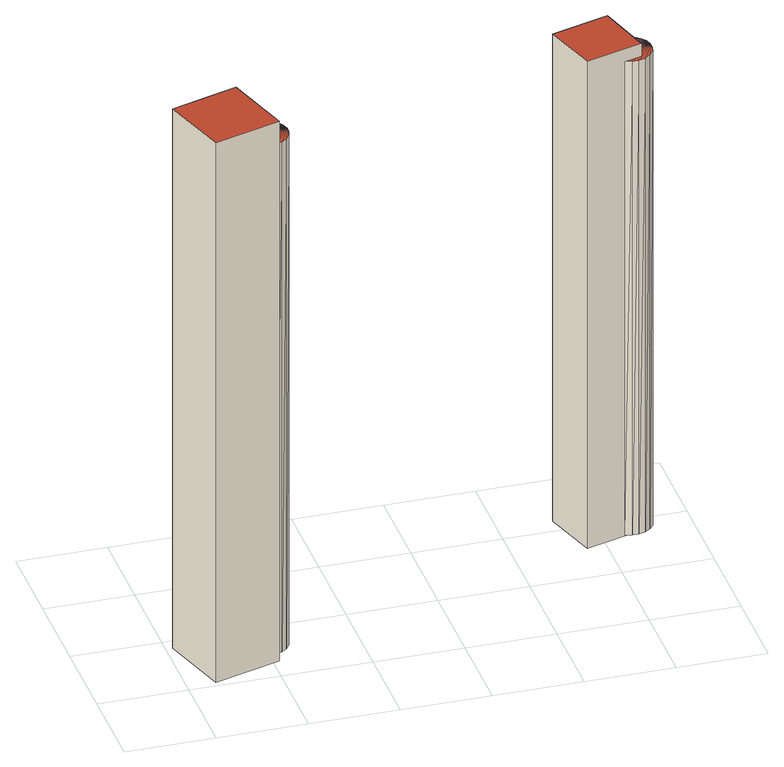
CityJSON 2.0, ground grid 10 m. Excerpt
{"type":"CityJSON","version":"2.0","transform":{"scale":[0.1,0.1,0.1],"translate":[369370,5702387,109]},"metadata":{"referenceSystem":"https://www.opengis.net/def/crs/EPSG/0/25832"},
"CityObjects":{
"building1":{"type":"Building","attributes":{"Gemeindeschluessel":"05911000","Geometrietyp2DReferenz":"3000","function":"51002_1250","roofType":"1000","measuredHeight":65.73},"geometry":[{"type":"Solid","lod":"2","boundaries":[[[[0,1,2,3]],[[4,5,1,0]],[[6,7,5,4]],[[3,2,7,6]],[[4,0,3,6]],[[1,5,7,2]]]],"semantics":{"surfaces":[{"type":"WallSurface"},{"type":"RoofSurface"},{"type":"GroundSurface"}],"values":[[0,0,0,0,1,2]]}}]},
"building2":{"type":"Building","attributes":{"Geometrietyp2DReferenz":"1000","Gemeindeschluessel":"05911000","function":"51002_1251","roofType":"9999","measuredHeight":62.11},"geometry":[{"type":"Solid","lod":"2","boundaries":[[[[8,9,10]],[[9,11,10]],[[12,13,8]],[[13,9,8]],[[14,15,12]],[[15,13,12]],[[16,17,14]],[[17,15,14]],[[18,19,16]],[[19,17,16]],[[20,21,18]],[[21,19,18]],[[22,23,20]],[[23,21,20]],[[24,25,22]],[[25,23,22]],[[26,27,24]],[[27,25,24]],[[28,29,26]],[[29,27,26]],[[30,31,28]],[[31,29,28]],[[32,33,30]],[[33,31,30]],[[34,35,32]],[[35,33,32]],[[36,37,34]],[[37,35,34]],[[38,39,36]],[[39,37,36]],[[40,41,38]],[[41,39,38]],[[42,43,40]],[[43,41,40]],[[44,45,42]],[[45,43,42]],[[46,47,44]],[[47,45,44]],[[10,11,46]],[[11,47,46]],[[11,9,47]],[[9,13,47]],[[13,15,47]],[[15,17,47]],[[17,19,47]],[[19,21,47]],[[21,23,47]],[[23,25,47]],[[25,27,47]],[[27,29,47]],[[29,31,47]],[[31,33,47]],[[33,35,47]],[[35,37,47]],[[37,39,47]],[[39,41,47]],[[41,43,47]],[[43,45,47]],[[8,10,12]],[[10,46,12]],[[46,44,12]],[[44,42,12]],[[42,40,12]],[[40,38,12]],[[38,36,12]],[[36,34,12]],[[34,32,12]],[[32,30,12]],[[30,28,12]],[[28,26,12]],[[26,24,12]],[[24,22,12]],[[22,20,12]],[[20,18,12]],[[18,16,12]],[[16,14,12]]]],"semantics":{"surfaces":[{"type":"WallSurface"},{"type":"GroundSurface"},{"type":"RoofSurface"}],"values":[[0,0,0,0,0,0,0,0,0,0,0,0,0,0,0,0,0,0,0,0,0,0,0,0,0,0,0,0,0,0,0,0,0,0,0,0,0,0,0,0,1,1,1,1,1,1,1,1,1,1,1,1,1,1,1,1,1,1,2,2,2,2,2,2,2,2,2,2,2,2,2,2,2,2,2,2]]}}]},
"building3":{"type":"Building","attributes":{"Gemeindeschluessel":"05911000","Geometrietyp2DReferenz":"3000","function":"51002_1250","roofType":"1000","measuredHeight":59.3},"geometry":[{"type":"Solid","lod":"2","boundaries":[[[[48,49,50,51]],[[52,53,49,48]],[[54,55,53,52]],[[51,50,55,54]],[[52,48,51,54]],[[49,53,55,50]]]],"semantics":{"surfaces":[{"type":"WallSurface"},{"type":"RoofSurface"},{"type":"GroundSurface"}],"values":[[0,0,0,0,1,2]]}}]},
"building4":{"type":"Building","attributes":{"Geometrietyp2DReferenz":"1000","Gemeindeschluessel":"05911000","function":"51002_1251","roofType":"9999","measuredHeight":57.73},"geometry":[{"type":"Solid","lod":"2","boundaries":[[[[56,57,58]],[[57,59,58]],[[60,61,56]],[[61,57,56]],[[62,63,60]],[[63,61,60]],[[64,65,62]],[[65,63,62]],[[66,67,64]],[[67,65,64]],[[68,69,66]],[[69,67,66]],[[70,71,68]],[[71,69,68]],[[72,73,70]],[[73,71,70]],[[74,75,72]],[[75,73,72]],[[76,77,74]],[[77,75,74]],[[78,79,76]],[[79,77,76]],[[80,81,78]],[[81,79,78]],[[82,83,80]],[[83,81,80]],[[84,85,82]],[[85,83,82]],[[86,87,84]],[[87,85,84]],[[88,89,86]],[[89,87,86]],[[90,91,88]],[[91,89,88]],[[92,93,90]],[[93,91,90]],[[94,95,92]],[[95,93,92]],[[58,59,94]],[[59,95,94]],[[59,57,95]],[[57,61,95]],[[61,63,95]],[[63,65,95]],[[65,67,95]],[[67,69,95]],[[69,71,95]],[[71,73,95]],[[73,75,95]],[[75,77,95]],[[77,79,95]],[[79,81,95]],[[81,83,95]],[[83,85,95]],[[85,87,95]],[[87,89,95]],[[89,91,95]],[[91,93,95]],[[56,58,60]],[[58,94,60]],[[94,92,60]],[[92,90,60]],[[90,88,60]],[[88,86,60]],[[86,84,60]],[[84,82,60]],[[82,80,60]],[[80,78,60]],[[78,76,60]],[[76,74,60]],[[74,72,60]],[[72,70,60]],[[70,68,60]],[[68,66,60]],[[66,64,60]],[[64,62,60]]]],"semantics":{"surfaces":[{"type":"WallSurface"},{"type":"GroundSurface"},{"type":"RoofSurface"}],"values":[[0,0,0,0,0,0,0,0,0,0,0,0,0,0,0,0,0,0,0,0,0,0,0,0,0,0,0,0,0,0,0,0,0,0,0,0,0,0,0,0,1,1,1,1,1,1,1,1,1,1,1,1,1,1,1,1,1,1,2,2,2,2,2,2,2,2,2,2,2,2,2,2,2,2,2,2]]}}]}
},
"vertices":[
[107,30,660],[107,30,3],[83,109,3],[83,109,660],[31,7,660],[31,7,3],[7,86,660],[7,86,3],
[125,78,625],[125,78,4],[120,85,625],[120,85,4],[127,71,625],[127,71,4],[127,63,625],[127,63,4],[125,56,625],[125,56,4],[120,49,625],[120,49,4],[114,45,625],[114,45,4],[106,42,625],[106,42,4],[99,42,625],[99,42,4],[91,45,625],[91,45,4],[85,49,625],[85,49,4],[80,56,625],[80,56,4],[78,63,625],[78,63,4],[78,71,625],[78,71,4],[80,78,625],[80,78,4],[85,85,625],[85,85,4],[91,89,625],[91,89,4],[99,92,625],[99,92,4],[106,92,625],[106,92,4],[114,89,625],[114,89,4],
[541,169,600],[541,169,7],[523,233,7],[523,233,600],[477,150,600],[477,150,7],[458,214,600],[458,214,7],
[555,197,585],[555,197,8],[550,203,585],[550,203,8],[557,189,585],[557,189,8],[557,182,585],[557,182,8],[555,174,585],[555,174,8],[550,168,585],[550,168,8],[544,163,585],[544,163,8],[536,161,585],[536,161,8],[529,161,585],[529,161,8],[521,163,585],[521,163,8],[515,168,585],[515,168,8],[510,174,585],[510,174,8],[508,182,585],[508,182,8],[508,189,585],[508,189,8],[510,197,585],[510,197,8],[515,203,585],[515,203,8],[521,208,585],[521,208,8],[529,210,585],[529,210,8],[536,210,585],[536,210,8],[544,208,585],[544,208,8]
]}
